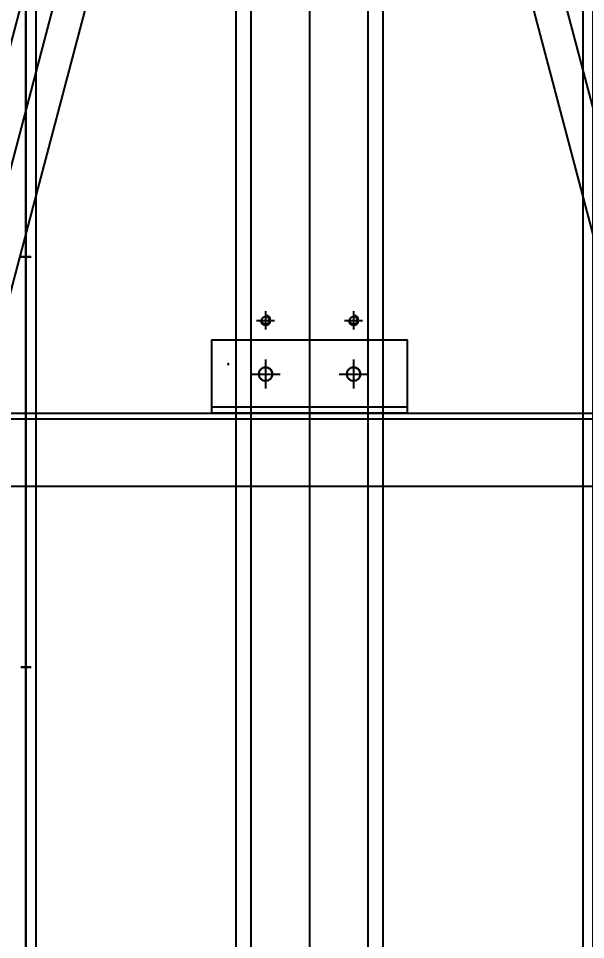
# Model space of a CAD drawing. Header units: millimetres. Extents: x 5544 to 245194, y -610088 to 30375.
# Drawn here: x 70004 to 70584, y -884 to 59 of the extents above; entities that cross this region are included whole.
import ezdxf
from ezdxf.enums import TextEntityAlignment as Align
from ezdxf.lldxf.tags import DXFTag

# ---------------------------------------------------------------- set-up
doc = ezdxf.new("R2010")
doc.units = ezdxf.units.MM
for name, color, linetype in [('0-중심선', 1, 'CENTER'), ('1', 1, 'CENTER2'), ('15', 15, 'Continuous'), ('4', 4, 'Continuous'), ('5', 5, 'Continuous'), ('A-WALL-RC', 2, 'Continuous'), ('BOM', 6, 'Continuous')]:
    doc.layers.add(name, color=color, linetype=linetype)
doc.layers.add('6', color=6, linetype='Continuous', lineweight=30)
doc.styles.add('ROMAND', font='gulim.ttc', dxfattribs={"oblique": 15})
doc.styles.get("Standard").update_dxf_attribs({"font": 'SYMBOL'})
tags = doc.linetypes.add('CENTER', pattern=[2, 1.25, -0.25, 0.25, -0.25]).pattern_tags.tags
tags[10:11] = [DXFTag(74, 4), DXFTag(75, 0), DXFTag(340, '0'), DXFTag(46, 1.0), DXFTag(50, 0.0), DXFTag(44, 0.0), DXFTag(45, 0.0)]
tags[8:9] = [DXFTag(74, 4), DXFTag(75, 0), DXFTag(340, '0'), DXFTag(46, 1.0), DXFTag(50, 0.0), DXFTag(44, 0.0), DXFTag(45, 0.0)]
tags[6:7] = [DXFTag(74, 4), DXFTag(75, 0), DXFTag(340, '0'), DXFTag(46, 1.0), DXFTag(50, 0.0), DXFTag(44, 0.0), DXFTag(45, 0.0)]
tags[4:5] = [DXFTag(74, 4), DXFTag(75, 0), DXFTag(340, '0'), DXFTag(46, 1.0), DXFTag(50, 0.0), DXFTag(44, 0.0), DXFTag(45, 0.0)]
tags = doc.linetypes.add('CENTER2', pattern=[1.125, 0.75, -0.125, 0.125, -0.125]).pattern_tags.tags
tags[10:11] = [DXFTag(74, 4), DXFTag(75, 0), DXFTag(340, '0'), DXFTag(46, 1.0), DXFTag(50, 0.0), DXFTag(44, 0.0), DXFTag(45, 0.0)]
tags[8:9] = [DXFTag(74, 4), DXFTag(75, 0), DXFTag(340, '0'), DXFTag(46, 1.0), DXFTag(50, 0.0), DXFTag(44, 0.0), DXFTag(45, 0.0)]
tags[6:7] = [DXFTag(74, 4), DXFTag(75, 0), DXFTag(340, '0'), DXFTag(46, 1.0), DXFTag(50, 0.0), DXFTag(44, 0.0), DXFTag(45, 0.0)]
tags[4:5] = [DXFTag(74, 4), DXFTag(75, 0), DXFTag(340, '0'), DXFTag(46, 1.0), DXFTag(50, 0.0), DXFTag(44, 0.0), DXFTag(45, 0.0)]
tags = doc.linetypes.add('HIDDEN', pattern=[0.375, 0.25, -0.125]).pattern_tags.tags
tags[6:7] = [DXFTag(74, 4), DXFTag(75, 0), DXFTag(340, '0'), DXFTag(46, 1.0), DXFTag(50, 0.0), DXFTag(44, 0.0), DXFTag(45, 0.0)]
tags[4:5] = [DXFTag(74, 4), DXFTag(75, 0), DXFTag(340, '0'), DXFTag(46, 1.0), DXFTag(50, 0.0), DXFTag(44, 0.0), DXFTag(45, 0.0)]
doc.dimstyles.new('DIM-A-002-단면', dxfattribs={"dimscale": 330, "dimtxt": 1, "dimasz": 0.4, "dimexe": 0.2, "dimexo": 0.3, "dimgap": 0.4, "dimtad": 1, "dimdec": 0, "dimtxsty": 'ROMAND', "dimcen": 0, "dimclrd": 15, "dimclre": 15, "dimclrt": 3, "dimadec": 0, "dimazin": 0, "dimtfac": 1, "dimtmove": 0, "dimatfit": 3, "dimfxl": 1, "dimarcsym": 0})

# ---------------------------------------------------------------- blocks, each defined once
blk = doc.blocks.new('A$C497EC5C6')
at = {"elevation": 190.12}
blk.add_lwpolyline([(245, 27.32), (245, 2.82), (2552.5, 2.82, 1), (2552.5, 67.82), (245, 67.82), (245, 43.32)], format="xyb", dxfattribs=at)
at = {"layer": '1'}
blk.add_line((2613.2, 35.32, 190.12), (2.33, 35.32, 190.12), dxfattribs=at)
blk = doc.blocks.new('A$C11E2FB58')
for points in [[(109, 36.23), (84, 36.23), (84, 3086.23), (109, 3086.23)], [(209, 3086.23), (234, 3086.23), (234, 36.23), (209, 36.23)]]:
    blk.add_lwpolyline(points)
for centre in [(114, 1576.23), (204, 1576.23)]:
    blk.add_circle(centre, 4)
at = {"layer": '1'}
for p, q in [((159, 3091.23), (159, 31.23)), ((114, 1585.49), (114, 1566.97)), ((204, 1585.49), (204, 1566.97)), ((104.74, 1576.23), (123.26, 1576.23)), ((194.74, 1576.23), (213.26, 1576.23))]:
    blk.add_line(p, q, dxfattribs=at)
at = {"layer": '4'}
for centre in [(114, 1576.23), (204, 1576.23)]:
    blk.add_arc(centre, 5, 180, 90, dxfattribs=at)
blk = doc.blocks.new('A$CE61B8CFC')
for points in [[(0, 11.05), (580, 11.05), (580, 2311.05), (0, 2311.05)], [(580, 11.05), (1160, 11.05), (1160, 2311.05), (580, 2311.05)], [(590, 11.05), (1150, 11.05), (1150, 2311.05), (590, 2311.05)]]:
    blk.add_lwpolyline(points, close=True)
at = {"layer": '1'}
for p, q in [((585.08, 1371.05), (574.57, 1371.05)), ((574.92, 1371.05), (585.43, 1371.05)), ((585.08, 951.05), (574.57, 951.05)), ((574.92, 951.05), (585.43, 951.05))]:
    blk.add_line(p, q, dxfattribs=at)
blk = doc.blocks.new('판넬타입 일방형 측면')
at = {"xscale": -1}
for name, p in [('A$C11E2FB58', (159, -1106.12)), ('A$CE61B8CFC', (870, -835.93))]:
    blk.add_blockref(name, p, dxfattribs=at)
at = {"rotation": 75.21408101361583}
blk.add_blockref('A$C497EC5C6', (-737.27, -1146.88, -190.12), dxfattribs=at)
at = {"xscale": -1, "rotation": 284.7859189863842}
blk.add_blockref('A$C497EC5C6', (737.27, -1146.88, -190.12), dxfattribs=at)
blk = doc.blocks.new('EasyBMINFO')
at = {"color": 0}
blk.add_circle((0, 0), 0.5, dxfattribs=at)
blk.add_text('Info', height=0.25).set_placement((0, 0), align=Align.MIDDLE_CENTER)
at = {"flags": 1}
for tag, p in [('WEIGHT', (0, -5)), ('USER1', (0, -9)), ('SPEC', (0, -3)), ('NAME', (0, -1)), ('ENAME', (0, -2)), ('MATERIAL', (0, -4)), ('PRICE', (0, -6)), ('MAKER', (0, -7)), ('REMARK', (0, -8)), ('USER2', (0, -10)), ('USER3', (0, -11)), ('USER4', (0, -12)), ('USER5', (0, -13)), ('QTY', (0, -14))]:
    blk.add_attdef(tag, p, '', height=0.25, dxfattribs=at)
blk = doc.blocks.new('LY용 벽체브라켓')
at = {"linetype": 'Continuous'}
for centre in [(389966.22, -458521.28), (390056.22, -458521.28)]:
    blk.add_circle(centre, 7, dxfattribs=at)
at = {"layer": '0-중심선', "linetype": 'Continuous'}
for p, q in [((389966.22, -458506.49), (389966.22, -458536.06)), ((390056.22, -458506.49), (390056.22, -458536.06)), ((389981.01, -458521.28), (389951.44, -458521.28)), ((390071.01, -458521.28), (390041.44, -458521.28))]:
    blk.add_line(p, q, dxfattribs=at)
at = {"layer": '4', "linetype": 'Continuous'}
blk.add_line((389351.22, -458567.28), (390671.22, -458567.28), dxfattribs=at)
for points in [[(389911.22, -458561.28), (390111.22, -458561.28), (390111.22, -458486.28), (389911.22, -458486.28), (389911.22, -458561.28)], [(389351.22, -458561.28), (389351.22, -458636.28), (390671.22, -458636.28), (390671.22, -458561.28), (389351.22, -458561.28)]]:
    blk.add_lwpolyline(points, dxfattribs=at)
at = {"layer": 'A-WALL-RC', "linetype": 'HIDDEN'}
blk.add_line((389911.22, -458555.28), (390111.22, -458555.28), dxfattribs=at)
at = {"layer": 'BOM'}
blk.add_blockref('EasyBMINFO', (390094.56, -458511.28), dxfattribs=at)
blk = doc.blocks.new('*D2918')
at = {"layer": '15', "color": 15, "lineweight": -2, "ltscale": 600}
for p, q in [((65662.2, 8179.63), (61908.53, 8179.63)), ((61974.53, -1688.37), (61974.53, 8047.63)), ((74305.73, -1820.37), (61908.53, -1820.37))]:
    blk.add_line(p, q, dxfattribs=at)
at = {"layer": '15', "color": 15}
for points in [[(61996.53, 8047.63), (61952.53, 8047.63), (61974.53, 8179.63)], [(61952.53, -1688.37), (61996.53, -1688.37), (61974.53, -1820.37)]]:
    blk.add_solid(points, dxfattribs=at)
at = {"layer": 'Defpoints', "color": 0}
for p in [(61974.53, 8179.63), (65761.2, 8179.63), (74404.73, -1820.37)]:
    blk.add_point(p, dxfattribs=at)
at = {"layer": '15', "color": 3, "ltscale": 600, "insert": (61672.7, 3179.63), "char_height": 330, "attachment_point": 5, "rotation": 90, "style": 'ROMAND'}
blk.add_mtext('TRAVEL 10000', dxfattribs=at)

msp = doc.modelspace()

# ---------------------------------------------------------------- linework, layer by layer
at = {"layer": '0-중심선', "ltscale": 600}
msp.add_line((70301.49, 17979.63), (70301.49, -2520.37), dxfattribs=at)
at = {"layer": '5'}
msp.add_lwpolyline([(70361.49, 17979.63), (70241.49, 17979.63), (70241.49, -2520.37), (70361.49, -2520.37), (70361.49, 17979.63)], dxfattribs=at)

# ---------------------------------------------------------------- block references
at = {"xscale": -1}
msp.add_blockref('판넬타입 일방형 측면', (70301.49, -720.48), dxfattribs=at)
at = {"layer": '6', "linetype": 'HIDDEN', "xscale": -1}
msp.add_blockref('LY용 벽체브라켓', (460312.71, 458215.91), dxfattribs=at)

# ---------------------------------------------------------------- dimensions: what is measured, and where the dimension line sits
at = {"layer": '15', "ltscale": 600}
dim = msp.add_linear_dim(base=(61974.53, 8179.63), p1=(74404.73, -1820.37), p2=(65761.2, 8179.63), angle=90, text='TRAVEL <>', dimstyle='DIM-A-002-단면', dxfattribs=at)
dim.commit()
dim.dimension.update_dxf_attribs({"geometry": '*D2918', "text_midpoint": (61672.7, 3179.63)})

doc.saveas('drawing.dxf')
